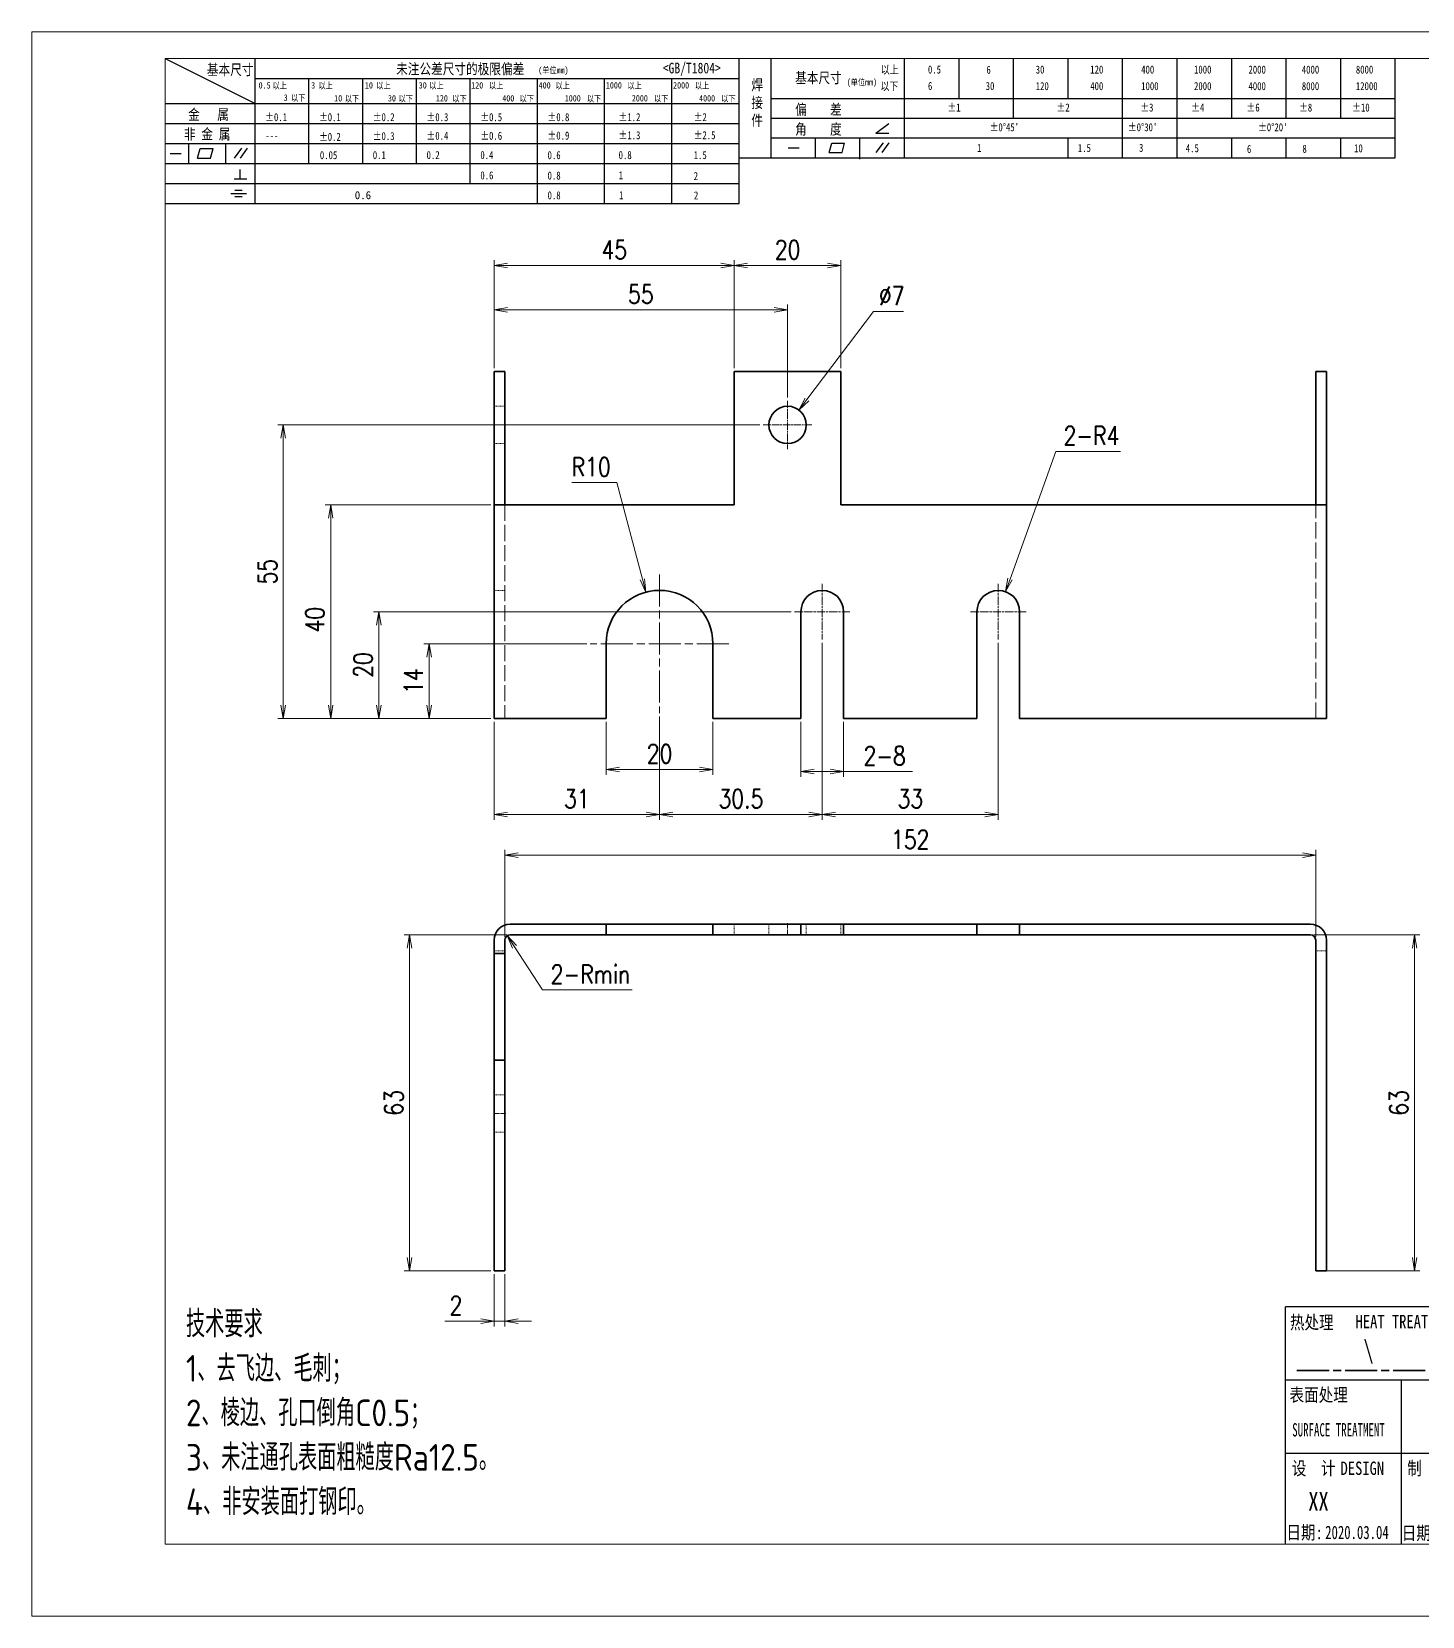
# Model space of a CAD drawing. Header units: inches. Extents: x 269 to 10986, y 1043 to 4337.
# Drawn here: x 4336.3 to 4596.9, y 1166.8 to 1463.8 of the extents above; entities that cross this region are included whole.
import ezdxf
from ezdxf.enums import TextEntityAlignment as Align

# ---------------------------------------------------------------- set-up
doc = ezdxf.new("R2010")
doc.units = ezdxf.units.IN
doc.header["$MEASUREMENT"] = 0
doc.linetypes.add('AM_ISO02W050x2', pattern=[3.75, 3, -0.75])
doc.linetypes.add('AM_ISO08W050x2', pattern=[9, 6, -0.75, 1.5, -0.75])
doc.layers.add('DIM', color=3, linetype='Continuous')
doc.layers.add('图\\M+19E79\\M+195B6\\M+18E9A', color=7, linetype='Continuous')
for name, color, linetype, lineweight in [('中心线', 2, 'AM_ISO08W050x2', 18), ('图框', 7, 'Continuous', 18), ('标注线', 3, 'Continuous', 18), ('热处理', 7, 'Continuous', 20), ('粗实线', 7, 'Continuous', 35), ('粗点划线', 6, 'AM_ISO08W050x2', 35), ('虚线', 1, 'AM_ISO02W050x2', 18)]:
    doc.layers.add(name, color=color, linetype=linetype, lineweight=lineweight)
doc.layers.add('打印', color=7, linetype='Continuous', lineweight=15, plot=False)
doc.layers.add('打印-禁用', color=7, linetype='Continuous', lineweight=15, plot=False)
doc.styles.add('DIM', font='romans.shx', dxfattribs={"width": 0.8, "bigfont": 'bigfont.shx'})
doc.styles.add('国标', font='simfang.ttf', dxfattribs={"width": 0.8})
doc.styles.add('机械长仿宋', font='gbenor.shx', dxfattribs={"height": 1, "bigfont": 'gbcbig.shx'})
doc.dimstyles.new('XR 1-1$0', dxfattribs={"dimtxt": 3.5, "dimasz": 2.5, "dimexe": 1, "dimexo": 0.625, "dimgap": 1.2, "dimtad": 1, "dimzin": 9, "dimdsep": 46, "dimtxsty": 'DIM', "dimblk": 'OPEN', "dimcen": 0, "dimclrd": 8, "dimclre": 8, "dimclrt": 2, "dimazin": 2, "dimtfac": 0.5, "dimtmove": 0, "dimatfit": 3, "dimldrblk": 'OPEN', "dimfxl": 0, "dimtolj": 2, "dimlwd": 18, "dimlwe": 18, "dimarcsym": 0})
doc.dimstyles.new('XR 1-1$3', dxfattribs={"dimtxt": 3.5, "dimasz": 2.5, "dimexe": 1, "dimexo": 0.625, "dimgap": 1.2, "dimtad": 1, "dimtoh": 1, "dimdsep": 46, "dimtxsty": 'DIM', "dimblk": 'OPEN', "dimcen": 0, "dimclrd": 8, "dimclre": 8, "dimclrt": 2, "dimazin": 2, "dimtfac": 0.5, "dimtofl": 0, "dimtmove": 0, "dimatfit": 3, "dimldrblk": 'OPEN', "dimfxl": 0, "dimtolj": 2, "dimlwd": 18, "dimlwe": 18, "dimarcsym": 0})
doc.dimstyles.new('XR 1-1$4', dxfattribs={"dimtxt": 3.5, "dimasz": 2.5, "dimexe": 1, "dimexo": 0.625, "dimgap": 1.2, "dimtad": 1, "dimtoh": 1, "dimdsep": 46, "dimtxsty": 'DIM', "dimblk": 'OPEN', "dimcen": 0, "dimclrd": 8, "dimclre": 8, "dimclrt": 2, "dimazin": 2, "dimtfac": 0.5, "dimtofl": 0, "dimtmove": 0, "dimatfit": 3, "dimldrblk": 'OPEN', "dimfxl": 0, "dimtolj": 2, "dimlwd": 18, "dimlwe": 18, "dimarcsym": 0})

# ---------------------------------------------------------------- blocks, each defined once
blk = doc.blocks.new('GZDEH零件A3图框V01版')
at = {"layer": '图\\M+19E79\\M+195B6\\M+18E9A', "color": 9}
for p, q in [((2882.49, -1554.46), (2899.37, -1562.92)), ((2899.37, -1581.67), (2899.37, -1554.46)), ((2990.09, -1581.67), (2990.09, -1554.46)), ((2996.09, -1573.08), (2996.09, -1554.46)), ((3021.09, -1561.98), (3021.09, -1554.46)), ((3031.31, -1561.98), (3031.31, -1554.46)), ((3041.53, -1561.98), (3041.53, -1554.46)), ((3051.75, -1561.98), (3051.75, -1554.46)), ((3061.98, -1561.98), (3061.98, -1554.46)), ((3072.2, -1561.98), (3072.2, -1554.46)), ((3082.42, -1561.98), (3082.42, -1554.46)), ((3092.64, -1561.98), (3092.64, -1554.46)), ((3102.86, -1561.98), (3102.86, -1554.46)), ((3113.09, -1573.08), (3113.09, -1554.46)), ((2899.37, -1558.24), (2990.09, -1558.24)), ((2909.45, -1574.17), (2909.45, -1558.24)), ((2919.53, -1574.17), (2919.53, -1558.24)), ((2929.61, -1574.17), (2929.61, -1558.24)), ((2939.69, -1577.92), (2939.69, -1558.24)), ((2952.29, -1581.67), (2952.29, -1558.24)), ((2964.89, -1581.67), (2964.89, -1558.24)), ((2977.49, -1581.67), (2977.49, -1558.24)), ((2996.09, -1561.98), (3113.09, -1561.98)), ((3021.09, -1573.08), (3021.09, -1561.98)), ((3041.53, -1565.68), (3041.53, -1561.98)), ((3061.98, -1573.08), (3061.98, -1561.98)), ((3072.2, -1573.08), (3072.2, -1561.98)), ((3082.42, -1565.68), (3082.42, -1561.98)), ((3092.64, -1565.68), (3092.64, -1561.98)), ((3102.86, -1565.68), (3102.86, -1561.98)), ((2882.49, -1562.92), (2990.09, -1562.92)), ((2882.49, -1566.67), (2990.09, -1566.67)), ((2996.09, -1565.68), (3113.09, -1565.68)), ((3015.75, -1568.51), (3018.15, -1566.66)), ((2882.49, -1570.42), (2990.09, -1570.42)), ((2886.92, -1574.12), (2886.92, -1570.42)), ((2893.91, -1574.12), (2893.91, -1570.42)), ((2996.09, -1569.38), (3113.09, -1569.38)), ((3004.42, -1573.08), (3004.42, -1569.38)), ((3006.97, -1572.12), (3007.45, -1570.33)), ((3007.45, -1570.33), (3009.86, -1570.33)), ((3009.39, -1572.12), (3009.86, -1570.33)), ((3012.75, -1573.08), (3012.75, -1569.38)), ((3015.75, -1568.51), (3018.15, -1568.51)), ((3015.81, -1572.12), (3017.15, -1570.26)), ((3016.89, -1572.12), (3018.23, -1570.26)), ((3051.75, -1573.08), (3051.75, -1569.38)), ((3082.42, -1573.08), (3082.42, -1569.48)), ((3092.64, -1573.08), (3092.64, -1569.38)), ((3102.86, -1573.08), (3102.86, -1569.38)), ((2883.43, -1572.27), (2885.49, -1572.27)), ((2888.59, -1573.16), (2889.07, -1571.37)), ((2888.59, -1573.16), (2891, -1573.16)), ((2889.07, -1571.37), (2891.48, -1571.37)), ((2891, -1573.16), (2891.48, -1571.37)), ((2895.52, -1573.16), (2896.85, -1571.3)), ((2896.6, -1573.16), (2897.94, -1571.3)), ((2990.09, -1573.08), (3113.09, -1573.08)), ((2999.26, -1571.23), (3001.32, -1571.23)), ((3006.97, -1572.12), (3009.39, -1572.12)), ((3012.75, -1573.33), (3012.75, -1573.08)), ((2882.49, -1574.17), (2990.09, -1574.17)), ((2895.42, -1577.05), (2897.81, -1577.05)), ((2896.58, -1577.05), (2896.58, -1575.28)), ((2882.49, -1577.92), (2990.09, -1577.92)), ((2894.79, -1579.77), (2897.77, -1579.77)), ((2895.57, -1579.17), (2896.92, -1579.17)), ((2882.49, -1581.67), (2990.09, -1581.67)), ((2895.57, -1580.37), (2896.93, -1580.37)), ((3272.49, -1788.46), (3092.49, -1788.46)), ((3181.99, -1802.21), (3092.49, -1802.21)), ((3114.17, -1802.21), (3114.17, -1815.96)), ((3181.99, -1815.96), (3092.49, -1815.96)), ((3114.17, -1815.96), (3114.17, -1832.96)), ((3114.17, -1815.96), (3114.17, -1832.96))]:
    blk.add_line(p, q, dxfattribs=at)
at = {"layer": '图\\M+19E79\\M+195B6\\M+18E9A', "color": 7}
blk.add_line((3272.49, -1788.46), (3092.49, -1788.46), dxfattribs=at)
at = {"layer": '图\\M+19E79\\M+195B6\\M+18E9A', "color": 9, "linetype": 'Continuous'}
blk.add_line((3092.49, -1832.96), (3092.49, -1788.46), dxfattribs=at)
at = {"layer": '图框', "linetype": 'Continuous'}
for p, q in [((2882.49, -1554.46), (2882.49, -1832.96)), ((3272.49, -1554.46), (2882.49, -1554.46)), ((2882.49, -1832.96), (3272.49, -1832.96))]:
    blk.add_line(p, q, dxfattribs=at)
at = {"layer": '打印-禁用', "linetype": 'Continuous'}
for p, q in [((2857.49, -1549.46), (2857.49, -1846.46)), ((3277.49, -1549.46), (2857.49, -1549.46)), ((2857.49, -1846.46), (3277.49, -1846.46))]:
    blk.add_line(p, q, dxfattribs=at)
at = {"layer": '图\\M+19E79\\M+195B6\\M+18E9A', "color": 9, "style": '国标'}
for s, height, width, p in [('基本尺寸', 2, 0.8, (2890.33, -1557.58)), ('未注公差尺寸的极限偏差', 2, 0.8, (2925.81, -1557.44)), ('<GB/T1804>', 2, 0.8, (2975.78, -1557.27)), ('以上', 1.5, 0.8, (3016.64, -1557.33)), ('0.5', 1.5, 0.8, (3025.49, -1557.3)), ('6', 1.5, 0.8, (3036.45, -1557.34)), ('30', 1.5, 0.8, (3045.69, -1557.31)), ('120', 1.5, 0.8, (3055.91, -1557.31)), ('400', 1.5, 0.8, (3065.46, -1557.31)), ('1000', 1.5, 0.8, (3075.36, -1557.31)), ('2000', 1.5, 0.8, (3085.57, -1557.31)), ('4000', 1.5, 0.8, (3095.57, -1557.31)), ('8000', 1.5, 0.8, (3105.7, -1557.31)), ('30', 1.2, 0.8, (2930.04, -1560.11)), ('基本尺寸', 2, 0.8, (3000.6, -1559.1)), ('以下', 1.5, 0.8, (3016.58, -1560.43)), ('6', 1.5, 0.8, (3025.49, -1560.38)), ('30', 1.5, 0.8, (3036.31, -1560.39)), ('120', 1.5, 0.8, (3045.69, -1560.41)), ('400', 1.5, 0.8, (3055.91, -1560.41)), ('1000', 1.5, 0.8, (3065.46, -1560.41)), ('2000', 1.5, 0.8, (3075.36, -1560.41)), ('4000', 1.5, 0.8, (3085.57, -1560.41)), ('8000', 1.5, 0.8, (3095.57, -1560.41)), ('12000', 1.5, 0.8, (3105.7, -1560.41)), ('金   属', 2, 0.8, (2886.82, -1565.98)), ('±0.1', 1.5, 0.8, (2901.27, -1566.23)), ('±0.1', 1.5, 0.8, (2911.35, -1566.23)), ('±0.2', 1.5, 0.8, (2921.43, -1566.23)), ('±0.3', 1.5, 0.8, (2931.51, -1566.23)), ('±0.5', 1.5, 0.8, (2941.59, -1566.23)), ('±0.8', 1.5, 0.8, (2954.19, -1566.23)), ('±1.2', 1.5, 0.8, (2967.51, -1566.23)), ('±2', 1.5, 0.8, (2981.58, -1566.23)), ('偏    差', 2, 0.8, (3000.6, -1565.04)), ('±1', 1.5, 0.8, (3029.16, -1564.42)), ('±2', 1.5, 0.8, (3049.61, -1564.42)), ('±3', 1.5, 0.8, (3065.3, -1564.42)), ('±4', 1.5, 0.8, (3074.85, -1564.42)), ('±6', 1.5, 0.8, (3085.22, -1564.42)), ('±8', 1.5, 0.8, (3095.06, -1564.42)), ('±10', 1.5, 0.8, (3105.02, -1564.42)), ('非 金 属', 2, 0.8, (2886.02, -1569.65)), ('±0.3', 1.5, 0.8, (2921.43, -1569.77)), ('±0.4', 1.5, 0.8, (2931.51, -1569.71)), ('±0.6', 1.5, 0.8, (2941.59, -1569.71)), ('±0.9', 1.5, 0.8, (2954.19, -1569.68)), ('±1.3', 1.5, 0.8, (2967.51, -1569.62)), ('±2.5', 1.5, 0.8, (2981.58, -1569.61)), ('角    度', 2, 0.8, (3000.6, -1568.74)), ("±0%%D45'", 1.5, 0.8, (3037.06, -1568.12)), ("±0%%D30'", 1.5, 0.8, (3062.98, -1568.12)), ("±0%%D20'", 1.5, 0.8, (3087.38, -1568.12)), ('---', 1.5, 0.8, (2901.27, -1569.65)), ('±0.2', 1.5, 0.8, (2911.35, -1569.92)), ('1', 1.5, 0.8, (3034.69, -1571.98)), ('1.5', 1.5, 0.8, (3053.59, -1572.01)), ('3', 1.5, 0.8, (3065.05, -1571.98)), ('4.5', 1.5, 0.8, (3073.82, -1572.05)), ('6', 1.5, 0.8, (3085.28, -1572.19)), ('8', 1.5, 0.8, (3095.68, -1572.15)), ('10', 1.5, 0.8, (3105.36, -1572.06)), ('0.1', 1.5, 0.8, (2921.43, -1573.34)), ('0.2', 1.5, 0.8, (2931.51, -1573.33)), ('0.4', 1.5, 0.8, (2941.59, -1573.33)), ('0.6', 1.5, 0.8, (2954.19, -1573.35)), ('0.8', 1.5, 0.8, (2967.51, -1573.33)), ('1.5', 1.5, 0.8, (2981.58, -1573.34)), ('0.6', 1.5, 0.8, (2941.59, -1577.14)), ('0.8', 1.5, 0.8, (2954.19, -1577.17)), ('1', 1.5, 0.8, (2967.51, -1577.12)), ('2', 1.5, 0.8, (2981.58, -1577.26)), ('0.8', 1.5, 0.8, (2954.19, -1580.87)), ('1', 1.5, 0.8, (2967.59, -1580.86)), ('2', 1.5, 0.8, (2981.62, -1580.89)), ('热处理', 2.5, 0.8, (3093.35, -1792.61)), ('表面处理', 2.5, 0.8, (3093.27, -1806.21)), ('SURFACE TREATMENT', 2.5, 0.6, (3093.77, -1812.75)), (' DESIGN', 2.5, 0.8, (3101.47, -1819.96))]:
    blk.add_text(s, height=height, dxfattribs=dict(at, width=width)).set_placement(p)
at = {"layer": '图\\M+19E79\\M+195B6\\M+18E9A', "color": 9, "lineweight": 15, "style": '国标', "width": 0.8}
for s, p in [('(单位mm)', (2952.44, -1557.27)), ('0.5', (2900.03, -1560.11)), ('以上', (2902.64, -1560.16)), ('3', (2909.88, -1560.11)), ('以上', (2911.25, -1560.16)), ('10', (2919.96, -1560.11)), ('以上', (2922.09, -1560.16)), ('以上', (2932.02, -1560.16)), ('120', (2939.88, -1560.11)), ('以上', (2943.21, -1560.16)), ('400', (2952.52, -1560.11)), ('以上', (2955.68, -1560.16)), ('1000', (2965.12, -1560.11)), ('以上', (2969.16, -1560.16)), ('2000', (2977.72, -1560.11)), ('以上', (2981.8, -1560.16)), ('(单位mm)', (3010.27, -1559.51)), ('3', (2904.73, -1562.41)), ('以下', (2906.1, -1562.46)), ('10', (2914.19, -1562.54)), ('以下', (2916.18, -1562.59)), ('30', (2924.27, -1562.54)), ('以下', (2926.26, -1562.59)), ('120', (2933.26, -1562.54)), ('以下', (2936.34, -1562.59)), ('400', (2945.7, -1562.54)), ('以下', (2948.94, -1562.59)), ('1000', (2957.41, -1562.54)), ('以下', (2961.54, -1562.59)), ('2000', (2969.99, -1562.54)), ('以下', (2974.14, -1562.59)), ('4000', (2982.59, -1562.54)), ('以下', (2986.74, -1562.59))]:
    blk.add_text(s, height=1.2, dxfattribs=at).set_placement(p)
at = {"layer": '图\\M+19E79\\M+195B6\\M+18E9A', "color": 9, "lineweight": 13, "style": '国标'}
blk.add_text('0.6', height=1.5, dxfattribs=at).set_placement((2918.05, -1580.85))
at = {"layer": '图\\M+19E79\\M+195B6\\M+18E9A', "color": 9, "style": '国标', "width": 0.8}
for s, p in [('HEAT TREAT', (3112.45, -1792.46)), ('设  计', (3097.79, -1819.96)), ('制  图', (3119.43, -1819.96)), ('日期:', (3096.09, -1832)), ('日期:', (3117.71, -1832.1))]:
    blk.add_text(s, height=2.5, dxfattribs=at).set_placement(p, align=Align.CENTER)
at = {"layer": '图\\M+19E79\\M+195B6\\M+18E9A', "color": 9, "style": '国标'}
for s, insert, char_height, width, attachment_point in [('焊\\P接\\P件', (2992.39, -1558.41), 2, 3.1877, 1), ('0.05', (2911.51, -1573.37), 1.5, 5.1982, 7)]:
    blk.add_mtext(s, dxfattribs=dict(at, insert=insert, char_height=char_height, width=width, attachment_point=attachment_point))
blk = doc.blocks.new('DEH A3')
at = {"layer": '图框'}
blk.add_blockref('GZDEH零件A3图框V01版', (-2857.49, 1846.46), dxfattribs=at)
blk = doc.blocks.new('_Open')
at = {"color": 0, "linetype": 'ByBlock', "lineweight": -2}
for p, q in [((-1, 0.17), (0, 0)), ((-1, -0.17), (0, 0)), ((0, 0), (-1, 0))]:
    blk.add_line(p, q, dxfattribs=at)
blk = doc.blocks.new('*D1032')
at = {"layer": 'Defpoints', "color": 0, "transparency": 16777216}
for p in [(4422.95, 1231.55), (4424.95, 1231.55), (4422.95, 1222.13)]:
    blk.add_point(p, dxfattribs=at)
at = {"layer": 'DIM', "color": 8, "lineweight": 18, "transparency": 16777216}
for p, q in [((4422.95, 1230.92), (4422.95, 1221.13)), ((4424.95, 1230.92), (4424.95, 1221.13)), ((4420.45, 1222.13), (4413.68, 1222.13)), ((4424.95, 1222.13), (4422.95, 1222.13)), ((4427.45, 1222.13), (4429.95, 1222.13))]:
    blk.add_line(p, q, dxfattribs=at)
at = {"layer": 'DIM', "color": 8, "lineweight": 18, "transparency": 16777216, "xscale": 2.5, "yscale": 2.5, "zscale": 2.5}
blk.add_blockref('_Open', (4422.95, 1222.13), dxfattribs=at)
at = {"layer": 'DIM', "color": 8, "lineweight": 18, "transparency": 16777216, "xscale": 2.5, "yscale": 2.5, "zscale": 2.5, "rotation": 180}
blk.add_blockref('_Open', (4424.95, 1222.13), dxfattribs=at)
at = {"layer": 'DIM', "color": 2, "transparency": 16777216, "insert": (4415.81, 1225.08), "char_height": 3.5, "attachment_point": 5, "style": 'DIM'}
blk.add_mtext('\\A2;2', dxfattribs=at)
blk = doc.blocks.new('*D1033')
at = {"layer": 'Defpoints', "color": 0, "transparency": 16777216}
for p in [(4425.95, 1294.55), (4407.06, 1231.55), (4422.95, 1231.55)]:
    blk.add_point(p, dxfattribs=at)
at = {"layer": 'DIM', "color": 8, "lineweight": 18, "transparency": 16777216}
for p, q in [((4425.32, 1294.55), (4406.06, 1294.55)), ((4407.06, 1292.05), (4407.06, 1234.05)), ((4422.32, 1231.55), (4406.06, 1231.55))]:
    blk.add_line(p, q, dxfattribs=at)
at = {"layer": 'DIM', "color": 8, "lineweight": 18, "transparency": 16777216, "xscale": 2.5, "yscale": 2.5, "zscale": 2.5}
for p, rotation in [((4407.06, 1294.55), 90), ((4407.06, 1231.55), 270)]:
    blk.add_blockref('_Open', p, dxfattribs=dict(at, rotation=rotation))
at = {"layer": 'DIM', "color": 2, "transparency": 16777216, "insert": (4404.11, 1263.05), "char_height": 3.5, "attachment_point": 5, "rotation": 90, "style": 'DIM'}
blk.add_mtext('\\A2;63', dxfattribs=at)
blk = doc.blocks.new('*D1034')
at = {"layer": 'Defpoints', "color": 0, "transparency": 16777216}
for p in [(4576.95, 1309.46), (4424.95, 1293.55), (4576.95, 1293.55)]:
    blk.add_point(p, dxfattribs=at)
at = {"layer": 'DIM', "color": 8, "lineweight": 18, "transparency": 16777216}
for p, q in [((4424.95, 1294.17), (4424.95, 1310.46)), ((4576.95, 1294.17), (4576.95, 1310.46)), ((4427.45, 1309.46), (4574.45, 1309.46))]:
    blk.add_line(p, q, dxfattribs=at)
at = {"layer": 'DIM', "color": 8, "lineweight": 18, "transparency": 16777216, "xscale": 2.5, "yscale": 2.5, "zscale": 2.5, "rotation": 180}
blk.add_blockref('_Open', (4424.95, 1309.46), dxfattribs=at)
at = {"layer": 'DIM', "color": 8, "lineweight": 18, "transparency": 16777216, "xscale": 2.5, "yscale": 2.5, "zscale": 2.5}
blk.add_blockref('_Open', (4576.95, 1309.46), dxfattribs=at)
at = {"layer": 'DIM', "color": 2, "transparency": 16777216, "insert": (4500.95, 1312.41), "char_height": 3.5, "attachment_point": 5, "style": 'DIM'}
blk.add_mtext('\\A2;152', dxfattribs=at)
blk = doc.blocks.new('*D1035')
at = {"layer": 'Defpoints', "color": 0, "transparency": 16777216}
for p in [(4575.95, 1294.55), (4576.95, 1231.55), (4595.48, 1231.55)]:
    blk.add_point(p, dxfattribs=at)
at = {"layer": 'DIM', "color": 8, "lineweight": 18, "transparency": 16777216}
for p, q in [((4576.57, 1294.55), (4596.48, 1294.55)), ((4595.48, 1292.05), (4595.48, 1234.05)), ((4577.57, 1231.55), (4596.48, 1231.55))]:
    blk.add_line(p, q, dxfattribs=at)
at = {"layer": 'DIM', "color": 8, "lineweight": 18, "transparency": 16777216, "xscale": 2.5, "yscale": 2.5, "zscale": 2.5}
for p, rotation in [((4595.48, 1294.55), 90), ((4595.48, 1231.55), 270)]:
    blk.add_blockref('_Open', p, dxfattribs=dict(at, rotation=rotation))
at = {"layer": 'DIM', "color": 2, "transparency": 16777216, "insert": (4592.53, 1263.05), "char_height": 3.5, "attachment_point": 5, "rotation": 90, "style": 'DIM'}
blk.add_mtext('\\A2;63', dxfattribs=at)
blk = doc.blocks.new('*D1036')
at = {"layer": 'Defpoints', "color": 0, "transparency": 16777216}
for p in [(4467.95, 1420), (4422.95, 1400.11), (4467.95, 1400.11)]:
    blk.add_point(p, dxfattribs=at)
at = {"layer": 'DIM', "color": 8, "lineweight": 18, "transparency": 16777216}
for p, q in [((4422.95, 1400.73), (4422.95, 1421)), ((4425.45, 1420), (4465.45, 1420)), ((4467.95, 1400.73), (4467.95, 1421))]:
    blk.add_line(p, q, dxfattribs=at)
at = {"layer": 'DIM', "color": 8, "lineweight": 18, "transparency": 16777216, "xscale": 2.5, "yscale": 2.5, "zscale": 2.5, "rotation": 180}
blk.add_blockref('_Open', (4422.95, 1420), dxfattribs=at)
at = {"layer": 'DIM', "color": 8, "lineweight": 18, "transparency": 16777216, "xscale": 2.5, "yscale": 2.5, "zscale": 2.5}
blk.add_blockref('_Open', (4467.95, 1420), dxfattribs=at)
at = {"layer": 'DIM', "color": 2, "transparency": 16777216, "insert": (4445.45, 1422.95), "char_height": 3.5, "attachment_point": 5, "style": 'DIM'}
blk.add_mtext('\\A2;45', dxfattribs=at)
blk = doc.blocks.new('*D1037')
at = {"layer": 'Defpoints', "color": 0, "transparency": 16777216}
for p in [(4487.95, 1420), (4467.95, 1400.11), (4487.95, 1400.11)]:
    blk.add_point(p, dxfattribs=at)
at = {"layer": 'DIM', "color": 8, "lineweight": 18, "transparency": 16777216}
for p, q in [((4467.95, 1400.73), (4467.95, 1421)), ((4470.45, 1420), (4485.45, 1420)), ((4487.95, 1400.73), (4487.95, 1421))]:
    blk.add_line(p, q, dxfattribs=at)
at = {"layer": 'DIM', "color": 8, "lineweight": 18, "transparency": 16777216, "xscale": 2.5, "yscale": 2.5, "zscale": 2.5, "rotation": 180}
blk.add_blockref('_Open', (4467.95, 1420), dxfattribs=at)
at = {"layer": 'DIM', "color": 8, "lineweight": 18, "transparency": 16777216, "xscale": 2.5, "yscale": 2.5, "zscale": 2.5}
blk.add_blockref('_Open', (4487.95, 1420), dxfattribs=at)
at = {"layer": 'DIM', "color": 2, "transparency": 16777216, "insert": (4477.95, 1422.95), "char_height": 3.5, "attachment_point": 5, "style": 'DIM'}
blk.add_mtext('\\A2;20', dxfattribs=at)
blk = doc.blocks.new('*D1038')
at = {"layer": 'Defpoints', "color": 0, "transparency": 16777216}
for p in [(4422.95, 1375.11), (4392.3, 1335.11), (4422.95, 1335.11)]:
    blk.add_point(p, dxfattribs=at)
at = {"layer": 'DIM', "color": 8, "lineweight": 18, "transparency": 16777216}
for p, q in [((4422.32, 1375.11), (4391.3, 1375.11)), ((4392.3, 1372.61), (4392.3, 1337.61)), ((4422.32, 1335.11), (4391.3, 1335.11))]:
    blk.add_line(p, q, dxfattribs=at)
at = {"layer": 'DIM', "color": 8, "lineweight": 18, "transparency": 16777216, "xscale": 2.5, "yscale": 2.5, "zscale": 2.5}
for p, rotation in [((4392.3, 1375.11), 90), ((4392.3, 1335.11), 270)]:
    blk.add_blockref('_Open', p, dxfattribs=dict(at, rotation=rotation))
at = {"layer": 'DIM', "color": 2, "transparency": 16777216, "insert": (4389.35, 1353.62), "char_height": 3.5, "attachment_point": 5, "rotation": 90, "style": 'DIM'}
blk.add_mtext('\\A2;40', dxfattribs=at)
blk = doc.blocks.new('*D1045')
at = {"layer": 'Defpoints', "color": 0, "transparency": 16777216}
for p in [(4422.95, 1335.11), (4453.95, 1336.11), (4422.95, 1317.1)]:
    blk.add_point(p, dxfattribs=at)
at = {"layer": 'DIM', "color": 8, "lineweight": 18, "transparency": 16777216}
for p, q in [((4422.95, 1334.48), (4422.95, 1316.1)), ((4453.95, 1335.48), (4453.95, 1316.1)), ((4451.45, 1317.1), (4425.45, 1317.1))]:
    blk.add_line(p, q, dxfattribs=at)
at = {"layer": 'DIM', "color": 8, "lineweight": 18, "transparency": 16777216, "xscale": 2.5, "yscale": 2.5, "zscale": 2.5, "rotation": 180}
blk.add_blockref('_Open', (4422.95, 1317.1), dxfattribs=at)
at = {"layer": 'DIM', "color": 8, "lineweight": 18, "transparency": 16777216, "xscale": 2.5, "yscale": 2.5, "zscale": 2.5}
blk.add_blockref('_Open', (4453.95, 1317.1), dxfattribs=at)
at = {"layer": 'DIM', "color": 2, "transparency": 16777216, "insert": (4438.45, 1320.05), "char_height": 3.5, "attachment_point": 5, "style": 'DIM'}
blk.add_mtext('\\A2;31', dxfattribs=at)
blk = doc.blocks.new('*D1046')
at = {"layer": 'Defpoints', "color": 0, "transparency": 16777216}
for p in [(4484.45, 1349.91), (4453.95, 1336.11), (4484.45, 1317.1)]:
    blk.add_point(p, dxfattribs=at)
at = {"layer": 'DIM', "color": 8, "lineweight": 18, "transparency": 16777216}
for p, q in [((4484.45, 1349.28), (4484.45, 1316.1)), ((4453.95, 1335.48), (4453.95, 1316.1)), ((4456.45, 1317.1), (4481.95, 1317.1))]:
    blk.add_line(p, q, dxfattribs=at)
at = {"layer": 'DIM', "color": 8, "lineweight": 18, "transparency": 16777216, "xscale": 2.5, "yscale": 2.5, "zscale": 2.5, "rotation": 180}
blk.add_blockref('_Open', (4453.95, 1317.1), dxfattribs=at)
at = {"layer": 'DIM', "color": 8, "lineweight": 18, "transparency": 16777216, "xscale": 2.5, "yscale": 2.5, "zscale": 2.5}
blk.add_blockref('_Open', (4484.45, 1317.1), dxfattribs=at)
at = {"layer": 'DIM', "color": 2, "transparency": 16777216, "insert": (4469.2, 1320.05), "char_height": 3.5, "attachment_point": 5, "style": 'DIM'}
blk.add_mtext('\\A2;30.5', dxfattribs=at)
blk = doc.blocks.new('*D1047')
at = {"layer": 'Defpoints', "color": 0, "transparency": 16777216}
for p in [(4484.45, 1349.91), (4517.45, 1349.91), (4517.45, 1317.1)]:
    blk.add_point(p, dxfattribs=at)
at = {"layer": 'DIM', "color": 8, "lineweight": 18, "transparency": 16777216}
for p, q in [((4484.45, 1349.28), (4484.45, 1316.1)), ((4517.45, 1349.28), (4517.45, 1316.1)), ((4486.95, 1317.1), (4514.95, 1317.1))]:
    blk.add_line(p, q, dxfattribs=at)
at = {"layer": 'DIM', "color": 8, "lineweight": 18, "transparency": 16777216, "xscale": 2.5, "yscale": 2.5, "zscale": 2.5, "rotation": 180}
blk.add_blockref('_Open', (4484.45, 1317.1), dxfattribs=at)
at = {"layer": 'DIM', "color": 8, "lineweight": 18, "transparency": 16777216, "xscale": 2.5, "yscale": 2.5, "zscale": 2.5}
blk.add_blockref('_Open', (4517.45, 1317.1), dxfattribs=at)
at = {"layer": 'DIM', "color": 2, "transparency": 16777216, "insert": (4500.95, 1320.05), "char_height": 3.5, "attachment_point": 5, "style": 'DIM'}
blk.add_mtext('\\A2;33', dxfattribs=at)
blk = doc.blocks.new('*D1048')
at = {"layer": 'Defpoints', "color": 0, "transparency": 16777216}
for p in [(4443.95, 1335.11), (4463.95, 1335.11), (4443.95, 1325.52)]:
    blk.add_point(p, dxfattribs=at)
at = {"layer": 'DIM', "color": 8, "lineweight": 18, "transparency": 16777216}
for p, q in [((4443.95, 1334.48), (4443.95, 1324.52)), ((4463.95, 1334.48), (4463.95, 1324.52)), ((4461.45, 1325.52), (4446.45, 1325.52))]:
    blk.add_line(p, q, dxfattribs=at)
at = {"layer": 'DIM', "color": 8, "lineweight": 18, "transparency": 16777216, "xscale": 2.5, "yscale": 2.5, "zscale": 2.5, "rotation": 180}
blk.add_blockref('_Open', (4443.95, 1325.52), dxfattribs=at)
at = {"layer": 'DIM', "color": 8, "lineweight": 18, "transparency": 16777216, "xscale": 2.5, "yscale": 2.5, "zscale": 2.5}
blk.add_blockref('_Open', (4463.95, 1325.52), dxfattribs=at)
at = {"layer": 'DIM', "color": 2, "transparency": 16777216, "insert": (4453.95, 1328.47), "char_height": 3.5, "attachment_point": 5, "style": 'DIM'}
blk.add_mtext('\\A2;20', dxfattribs=at)
blk = doc.blocks.new('*D1049')
at = {"layer": 'Defpoints', "color": 0, "transparency": 16777216}
for p in [(4480.45, 1335.11), (4488.45, 1335.11), (4488.45, 1325.17)]:
    blk.add_point(p, dxfattribs=at)
at = {"layer": 'DIM', "color": 8, "lineweight": 18, "transparency": 16777216}
for p, q in [((4480.45, 1334.48), (4480.45, 1324.17)), ((4488.45, 1334.48), (4488.45, 1324.17)), ((4482.95, 1325.17), (4485.95, 1325.17)), ((4488.45, 1325.17), (4501.35, 1325.17))]:
    blk.add_line(p, q, dxfattribs=at)
at = {"layer": 'DIM', "color": 8, "lineweight": 18, "transparency": 16777216, "xscale": 2.5, "yscale": 2.5, "zscale": 2.5, "rotation": 180}
blk.add_blockref('_Open', (4480.45, 1325.17), dxfattribs=at)
at = {"layer": 'DIM', "color": 8, "lineweight": 18, "transparency": 16777216, "xscale": 2.5, "yscale": 2.5, "zscale": 2.5}
blk.add_blockref('_Open', (4488.45, 1325.17), dxfattribs=at)
at = {"layer": 'DIM', "color": 2, "transparency": 16777216, "insert": (4496.15, 1328.12), "char_height": 3.5, "attachment_point": 5, "style": 'DIM'}
blk.add_mtext('\\A2;{\\Fromans,bigfont|c134;2-}8', dxfattribs=at)
blk = doc.blocks.new('*D1050')
at = {"layer": 'Defpoints', "color": 0, "transparency": 16777216}
for p in [(4440.95, 1349.11), (4410.76, 1335.11), (4422.95, 1335.11)]:
    blk.add_point(p, dxfattribs=at)
at = {"layer": 'DIM', "color": 8, "lineweight": 18, "transparency": 16777216}
for p, q in [((4440.32, 1349.11), (4409.76, 1349.11)), ((4410.76, 1346.61), (4410.76, 1337.61)), ((4422.32, 1335.11), (4409.76, 1335.11))]:
    blk.add_line(p, q, dxfattribs=at)
at = {"layer": 'DIM', "color": 8, "lineweight": 18, "transparency": 16777216, "xscale": 2.5, "yscale": 2.5, "zscale": 2.5}
for p, rotation in [((4410.76, 1349.11), 90), ((4410.76, 1335.11), 270)]:
    blk.add_blockref('_Open', p, dxfattribs=dict(at, rotation=rotation))
at = {"layer": 'DIM', "color": 2, "transparency": 16777216, "insert": (4407.81, 1342.11), "char_height": 3.5, "attachment_point": 5, "rotation": 90, "style": 'DIM'}
blk.add_mtext('\\A2;14', dxfattribs=at)
blk = doc.blocks.new('*D1051')
at = {"layer": 'Defpoints', "color": 0, "transparency": 16777216}
for p in [(4479.25, 1355.11), (4401.32, 1335.11), (4420.3, 1335.11)]:
    blk.add_point(p, dxfattribs=at)
at = {"layer": 'DIM', "color": 8, "lineweight": 18, "transparency": 16777216}
for p, q in [((4478.62, 1355.11), (4400.32, 1355.11)), ((4401.32, 1352.61), (4401.32, 1337.61)), ((4419.68, 1335.11), (4400.32, 1335.11))]:
    blk.add_line(p, q, dxfattribs=at)
at = {"layer": 'DIM', "color": 8, "lineweight": 18, "transparency": 16777216, "xscale": 2.5, "yscale": 2.5, "zscale": 2.5}
for p, rotation in [((4401.32, 1355.11), 90), ((4401.32, 1335.11), 270)]:
    blk.add_blockref('_Open', p, dxfattribs=dict(at, rotation=rotation))
at = {"layer": 'DIM', "color": 2, "transparency": 16777216, "insert": (4398.37, 1345.11), "char_height": 3.5, "attachment_point": 5, "rotation": 90, "style": 'DIM'}
blk.add_mtext('\\A2;20', dxfattribs=at)
blk = doc.blocks.new('*D1052')
at = {"layer": 'Defpoints', "color": 0, "transparency": 16777216}
for p in [(4473.4, 1390.11), (4383.4, 1335.11), (4422.32, 1335.11)]:
    blk.add_point(p, dxfattribs=at)
at = {"layer": 'DIM', "color": 8, "lineweight": 18, "transparency": 16777216}
for p, q in [((4472.77, 1390.11), (4382.4, 1390.11)), ((4383.4, 1387.61), (4383.4, 1337.61)), ((4421.7, 1335.11), (4382.4, 1335.11))]:
    blk.add_line(p, q, dxfattribs=at)
at = {"layer": 'DIM', "color": 8, "lineweight": 18, "transparency": 16777216, "xscale": 2.5, "yscale": 2.5, "zscale": 2.5}
for p, rotation in [((4383.4, 1390.11), 90), ((4383.4, 1335.11), 270)]:
    blk.add_blockref('_Open', p, dxfattribs=dict(at, rotation=rotation))
at = {"layer": 'DIM', "color": 2, "transparency": 16777216, "insert": (4380.45, 1362.61), "char_height": 3.5, "attachment_point": 5, "rotation": 90, "style": 'DIM'}
blk.add_mtext('\\A2;55', dxfattribs=at)
blk = doc.blocks.new('*D1053')
at = {"layer": 'Defpoints', "color": 0, "transparency": 16777216}
for p in [(4422.95, 1411.67), (4422.95, 1400.11), (4477.95, 1394.66)]:
    blk.add_point(p, dxfattribs=at)
at = {"layer": 'DIM', "color": 8, "lineweight": 18, "transparency": 16777216}
for p, q in [((4422.95, 1400.73), (4422.95, 1412.67)), ((4475.45, 1411.67), (4425.45, 1411.67)), ((4477.95, 1395.28), (4477.95, 1412.67))]:
    blk.add_line(p, q, dxfattribs=at)
at = {"layer": 'DIM', "color": 8, "lineweight": 18, "transparency": 16777216, "xscale": 2.5, "yscale": 2.5, "zscale": 2.5, "rotation": 180}
blk.add_blockref('_Open', (4422.95, 1411.67), dxfattribs=at)
at = {"layer": 'DIM', "color": 8, "lineweight": 18, "transparency": 16777216, "xscale": 2.5, "yscale": 2.5, "zscale": 2.5}
blk.add_blockref('_Open', (4477.95, 1411.67), dxfattribs=at)
at = {"layer": 'DIM', "color": 2, "transparency": 16777216, "insert": (4450.45, 1414.62), "char_height": 3.5, "attachment_point": 5, "style": 'DIM'}
blk.add_mtext('\\A2;55', dxfattribs=at)
blk = doc.blocks.new('*D1054')
at = {"layer": 'Defpoints', "color": 0, "transparency": 16777216}
for p in [(4480.06, 1392.9), (4475.83, 1387.32)]:
    blk.add_point(p, dxfattribs=at)
at = {"layer": 'DIM', "color": 8, "lineweight": 18, "transparency": 16777216}
for p, q in [((4494.07, 1411.35), (4481.57, 1394.89)), ((4499.67, 1411.35), (4494.07, 1411.35))]:
    blk.add_line(p, q, dxfattribs=at)
at = {"layer": 'DIM', "color": 8, "lineweight": 18, "transparency": 16777216, "xscale": 2.5, "yscale": 2.5, "zscale": 2.5, "rotation": 232.8023923163089}
blk.add_blockref('_Open', (4480.06, 1392.9), dxfattribs=at)
at = {"layer": 'DIM', "color": 2, "transparency": 16777216, "insert": (4497.47, 1414.3), "char_height": 3.5, "attachment_point": 5, "style": 'DIM'}
blk.add_mtext('\\A2;∅7', dxfattribs=at)
blk = doc.blocks.new('*D1055')
at = {"layer": 'Defpoints', "color": 0, "transparency": 16777216}
for p in [(4518.8, 1358.87), (4517.45, 1355.11)]:
    blk.add_point(p, dxfattribs=at)
at = {"layer": 'DIM', "color": 8, "lineweight": 18, "transparency": 16777216}
for p, q in [((4528.24, 1385.16), (4519.64, 1361.23)), ((4540.38, 1385.16), (4528.24, 1385.16))]:
    blk.add_line(p, q, dxfattribs=at)
at = {"layer": 'DIM', "color": 8, "lineweight": 18, "transparency": 16777216, "xscale": 2.5, "yscale": 2.5, "zscale": 2.5, "rotation": 250.2386585546631}
blk.add_blockref('_Open', (4518.8, 1358.87), dxfattribs=at)
at = {"layer": 'DIM', "color": 2, "transparency": 16777216, "insert": (4534.91, 1388.11), "char_height": 3.5, "attachment_point": 5, "style": 'DIM'}
blk.add_mtext('\\A2;{\\Fromans,bigfont|c134;2-}R4', dxfattribs=at)
blk = doc.blocks.new('*D1056')
at = {"layer": 'Defpoints', "color": 0, "transparency": 16777216}
for p in [(4451.38, 1358.77), (4453.95, 1349.11)]:
    blk.add_point(p, dxfattribs=at)
at = {"layer": 'DIM', "color": 8, "lineweight": 18, "transparency": 16777216}
for p, q in [((4437.52, 1379.3), (4445.92, 1379.3)), ((4445.92, 1379.3), (4450.74, 1361.19))]:
    blk.add_line(p, q, dxfattribs=at)
at = {"layer": 'DIM', "color": 8, "lineweight": 18, "transparency": 16777216, "xscale": 2.5, "yscale": 2.5, "zscale": 2.5, "rotation": 284.8793051923722}
blk.add_blockref('_Open', (4451.38, 1358.77), dxfattribs=at)
at = {"layer": 'DIM', "color": 2, "transparency": 16777216, "insert": (4441.12, 1382.25), "char_height": 3.5, "attachment_point": 5, "style": 'DIM'}
blk.add_mtext('\\A2;R10', dxfattribs=at)
blk = doc.blocks.new('*D1057')
at = {"layer": 'Defpoints', "color": 0, "transparency": 16777216}
for p in [(4425.4, 1294.39), (4425.95, 1293.55)]:
    blk.add_point(p, dxfattribs=at)
at = {"layer": 'DIM', "color": 8, "lineweight": 18, "transparency": 16777216}
for p, q in [((4431.99, 1284.21), (4426.76, 1292.29)), ((4448.79, 1284.21), (4431.99, 1284.21))]:
    blk.add_line(p, q, dxfattribs=at)
at = {"layer": 'DIM', "color": 8, "lineweight": 18, "transparency": 16777216, "xscale": 2.5, "yscale": 2.5, "zscale": 2.5, "rotation": 122.9049308368594}
blk.add_blockref('_Open', (4425.4, 1294.39), dxfattribs=at)
at = {"layer": 'DIM', "color": 2, "transparency": 16777216, "insert": (4440.99, 1287.16), "char_height": 3.5, "attachment_point": 5, "style": 'DIM'}
blk.add_mtext('\\A2;{\\Fromans,bigfont|c134;2-Rmin}', dxfattribs=at)

msp = doc.modelspace()

# ---------------------------------------------------------------- linework, layer by layer
at = {"layer": '中心线', "ltscale": 0.2275}
for p, q in [((4477.946, 1394.66), (4477.946, 1385.56)), ((4482.496, 1390.11), (4473.396, 1390.11))]:
    msp.add_line(p, q, dxfattribs=at)
at = {"layer": '中心线', "ltscale": 0.060015}
for p, q in [((4425.146, 1390.11), (4422.745, 1390.11)), ((4477.946, 1296.748), (4477.946, 1294.348)), ((4425.146, 1261.048), (4422.745, 1261.048))]:
    msp.add_line(p, q, dxfattribs=at)
at = {"layer": '中心线'}
for p, q in [((4453.946, 1362.11), (4453.946, 1336.11)), ((4466.946, 1349.11), (4440.946, 1349.11))]:
    msp.add_line(p, q, dxfattribs=at)
at = {"layer": '中心线', "ltscale": 0.26}
for p, q in [((4484.446, 1360.31), (4484.446, 1349.91)), ((4517.446, 1360.31), (4517.446, 1349.91)), ((4489.646, 1355.11), (4479.246, 1355.11)), ((4522.646, 1355.11), (4512.246, 1355.11))]:
    msp.add_line(p, q, dxfattribs=at)
at = {"layer": '中心线', "ltscale": 0.06}
msp.add_line((4422.746, 1349.11), (4425.146, 1349.11), dxfattribs=at)
at = {"layer": '打印'}
msp.add_lwpolyline([(4336.258, 1463.819), (4756.258, 1463.819), (4756.258, 1166.819), (4336.258, 1166.819)], close=True, dxfattribs=at)
at = {"layer": '粗实线', "ltscale": 0.05}
for p, q in [((4424.946, 1400.11), (4422.946, 1400.11)), ((4578.946, 1400.11), (4576.946, 1400.11)), ((4443.946, 1296.548), (4443.946, 1294.548)), ((4463.946, 1296.548), (4463.946, 1294.548)), ((4480.446, 1294.548), (4480.446, 1296.548)), ((4488.446, 1294.548), (4488.446, 1296.548)), ((4513.446, 1294.548), (4513.446, 1296.548)), ((4521.446, 1294.548), (4521.446, 1296.548)), ((4424.946, 1291.048), (4422.946, 1291.048)), ((4424.946, 1271.048), (4422.946, 1271.048)), ((4422.946, 1231.548), (4424.946, 1231.548)), ((4576.946, 1231.548), (4578.946, 1231.548))]:
    msp.add_line(p, q, dxfattribs=at)
at = {"layer": '粗实线'}
for p, q in [((4422.946, 1400.11), (4422.946, 1375.11)), ((4424.946, 1400.11), (4424.946, 1375.11)), ((4467.946, 1375.11), (4467.946, 1400.11)), ((4487.946, 1400.11), (4467.946, 1400.11)), ((4487.946, 1400.11), (4487.946, 1375.11)), ((4576.946, 1400.11), (4576.946, 1375.11)), ((4578.946, 1400.11), (4578.946, 1375.11)), ((4422.946, 1375.11), (4422.946, 1335.11)), ((4425.946, 1375.11), (4467.946, 1375.11)), ((4487.946, 1375.11), (4575.946, 1375.11)), ((4578.946, 1335.11), (4578.946, 1375.11)), ((4480.446, 1355.11), (4480.446, 1335.11)), ((4488.446, 1335.11), (4488.446, 1355.11)), ((4513.446, 1355.11), (4513.446, 1335.11)), ((4521.446, 1335.11), (4521.446, 1355.11)), ((4513.446, 1335.11), (4488.446, 1335.11)), ((4575.946, 1335.11), (4521.446, 1335.11)), ((4463.946, 1296.548), (4443.946, 1296.548)), ((4513.446, 1296.548), (4488.446, 1296.548)), ((4575.946, 1296.548), (4521.446, 1296.548)), ((4463.946, 1294.548), (4443.946, 1294.548)), ((4488.446, 1294.548), (4513.446, 1294.548)), ((4521.446, 1294.548), (4575.946, 1294.548)), ((4576.946, 1293.548), (4576.946, 1231.548)), ((4578.946, 1231.548), (4578.946, 1293.548)), ((4422.946, 1271.048), (4422.946, 1291.048)), ((4422.946, 1271.048), (4422.946, 1231.548)), ((4424.946, 1231.548), (4424.946, 1271.048))]:
    msp.add_line(p, q, dxfattribs=at)
at = {"layer": '粗实线', "ltscale": 0.075}
for p, q in [((4425.946, 1375.11), (4422.946, 1375.11)), ((4578.946, 1375.11), (4575.946, 1375.11)), ((4425.946, 1335.11), (4422.946, 1335.11)), ((4578.946, 1335.11), (4575.946, 1335.11))]:
    msp.add_line(p, q, dxfattribs=at)
at = {"layer": '粗实线', "ltscale": 0.35}
for p, q in [((4443.946, 1335.11), (4443.946, 1349.11)), ((4463.946, 1349.11), (4463.946, 1335.11))]:
    msp.add_line(p, q, dxfattribs=at)
at = {"layer": '粗实线', "ltscale": 0.45}
for p, q in [((4443.946, 1335.11), (4425.946, 1335.11)), ((4443.946, 1296.548), (4425.946, 1296.548)), ((4425.946, 1294.548), (4443.946, 1294.548))]:
    msp.add_line(p, q, dxfattribs=at)
at = {"layer": '粗实线', "ltscale": 0.4125}
for p, q in [((4480.446, 1335.11), (4463.946, 1335.11)), ((4480.446, 1296.548), (4463.946, 1296.548)), ((4463.946, 1294.548), (4480.446, 1294.548))]:
    msp.add_line(p, q, dxfattribs=at)
at = {"layer": '粗实线', "ltscale": 0.2}
for p, q in [((4480.446, 1296.548), (4488.446, 1296.548)), ((4513.446, 1296.548), (4521.446, 1296.548)), ((4480.446, 1294.548), (4488.446, 1294.548)), ((4513.446, 1294.548), (4521.446, 1294.548))]:
    msp.add_line(p, q, dxfattribs=at)
at = {"layer": '粗实线', "ltscale": 0.0625}
for p, q in [((4422.946, 1293.548), (4422.946, 1291.048)), ((4424.946, 1291.048), (4424.946, 1293.548))]:
    msp.add_line(p, q, dxfattribs=at)
at = {"layer": '粗实线', "ltscale": 0.5}
msp.add_line((4424.946, 1271.048), (4424.946, 1291.048), dxfattribs=at)
at = {"layer": '粗实线'}
msp.add_circle((4477.946, 1390.11), 3.5, dxfattribs=at)
for centre, radius, start, end in [((4453.946, 1349.11), 10, 0, 180), ((4484.446, 1355.11), 4, 0, 180), ((4517.446, 1355.11), 4, 0, 180), ((4425.946, 1293.548), 3, 90, 180), ((4575.946, 1293.548), 3, 0, 90), ((4425.946, 1293.548), 1, 90, 180), ((4575.946, 1293.548), 1, 0, 90)]:
    msp.add_arc(centre, radius, start, end, dxfattribs=at)
at = {"layer": '粗点划线', "linetype": 'AM_ISO08W050x2'}
msp.add_line((4573.433, 1212.89), (4601.294, 1212.89), dxfattribs=at)
at = {"layer": '虚线', "ltscale": 0.05}
for p, q in [((4424.946, 1393.61), (4422.946, 1393.61)), ((4424.946, 1386.61), (4422.946, 1386.61)), ((4422.946, 1359.11), (4424.946, 1359.11)), ((4467.946, 1296.548), (4467.946, 1294.548)), ((4474.446, 1296.548), (4474.446, 1294.548)), ((4481.446, 1296.548), (4481.446, 1294.548)), ((4487.946, 1296.548), (4487.946, 1294.548)), ((4422.946, 1291.548), (4424.946, 1291.548)), ((4576.946, 1291.548), (4578.946, 1291.548)), ((4424.946, 1264.548), (4422.946, 1264.548)), ((4424.946, 1257.548), (4422.946, 1257.548))]:
    msp.add_line(p, q, dxfattribs=at)
at = {"layer": '虚线'}
for p, q in [((4424.946, 1375.11), (4424.946, 1335.11)), ((4576.946, 1335.11), (4576.946, 1375.11))]:
    msp.add_line(p, q, dxfattribs=at)

# ---------------------------------------------------------------- block references
at = {"layer": '图框'}
msp.add_blockref('DEH A3', (4336.258, 1166.819), dxfattribs=at)

# ---------------------------------------------------------------- texts
at = {"layer": '图\\M+19E79\\M+195B6\\M+18E9A', "color": 3, "style": '国标'}
for s, height, width, p in [('XX', 3.5, 0.8, (4575.556, 1186.635)), ('2020.03.04', 2.5, 0.7, (4578.721, 1181.299))]:
    msp.add_text(s, height=height, dxfattribs=dict(at, width=width)).set_placement(p)
at = {"layer": '标注线', "color": 2, "insert": (4365.171, 1185.75), "char_height": 5, "width": 114.82461, "attachment_point": 7, "style": '机械长仿宋'}
msp.add_mtext('\\A2;技术要求\\P1、去飞边、毛刺；\\P2、棱边、孔口倒角C0.5；\\P3、未注通孔表面粗糙度Ra12.5。\\P4、非安装面打钢印。', dxfattribs=at)
at = {"layer": '热处理', "color": 3, "style": '国标', "width": 0.8}
msp.add_text('\\', height=3.5, dxfattribs=at).set_placement((4586.838, 1215.015), align=Align.CENTER)

# ---------------------------------------------------------------- dimensions: what is measured, and where the dimension line sits
at = {"layer": 'DIM'}
for base, p1, p2, picture, middle in [((4467.946, 1419.997), (4422.946, 1400.11), (4467.946, 1400.11), '*D1036', (4445.446, 1422.947)), ((4487.946, 1419.997), (4467.946, 1400.11), (4487.946, 1400.11), '*D1037', (4477.946, 1422.947)), ((4422.946, 1411.672), (4477.946, 1394.66), (4422.946, 1400.11), '*D1053', (4450.446, 1414.622)), ((4484.446, 1317.097), (4453.946, 1336.11), (4484.446, 1349.91), '*D1046', (4469.196, 1320.047)), ((4517.446, 1317.097), (4484.446, 1349.91), (4517.446, 1349.91), '*D1047', (4500.946, 1320.047)), ((4422.946, 1317.097), (4453.946, 1336.11), (4422.946, 1335.11), '*D1045', (4438.446, 1320.047)), ((4443.946, 1325.522), (4463.946, 1335.11), (4443.946, 1335.11), '*D1048', (4453.946, 1328.472)), ((4576.946, 1309.465), (4424.946, 1293.548), (4576.946, 1293.548), '*D1034', (4500.946, 1312.415)), ((4422.946, 1222.129), (4424.946, 1231.548), (4422.946, 1231.548), '*D1032', (4415.812, 1225.079))]:
    dim = msp.add_linear_dim(base=base, p1=p1, p2=p2, dimstyle='XR 1-1$0', dxfattribs=at)
    dim.commit()
    dim.dimension.update_dxf_attribs({"geometry": picture, "text_midpoint": middle})
dim = msp.add_diameter_dim_2p(p1=(4475.83, 1387.322), p2=(4480.062, 1392.898), dimstyle='XR 1-1$3', dxfattribs=at)
dim.commit()
dim.dimension.update_dxf_attribs({"geometry": '*D1054', "text_midpoint": (4497.468, 1411.352), "dimtype": 163})
for base, p1, p2, picture, middle in [((4383.4, 1335.11), (4473.396, 1390.11), (4422.321, 1335.11), '*D1052', (4380.45, 1362.61)), ((4407.065, 1231.548), (4425.946, 1294.548), (4422.946, 1231.548), '*D1033', (4404.115, 1263.048))]:
    dim = msp.add_linear_dim(base=base, p1=p1, p2=p2, angle=90, dimstyle='XR 1-1$0', dxfattribs=at)
    dim.commit()
    dim.dimension.update_dxf_attribs({"geometry": picture, "text_midpoint": middle})
dim = msp.add_radius_dim(center=(4517.446, 1355.11), mpoint=(4518.798, 1358.874), text='{\\Fromans,bigfont|c134;2-}<>', dimstyle='XR 1-1$4', dxfattribs=at)
dim.commit()
dim.dimension.update_dxf_attribs({"geometry": '*D1055', "text_midpoint": (4534.909, 1385.163), "dimtype": 164})
dim = msp.add_radius_dim(center=(4453.946, 1349.11), mpoint=(4451.378, 1358.775), dimstyle='XR 1-1$4', dxfattribs=at)
dim.commit()
dim.dimension.update_dxf_attribs({"geometry": '*D1056', "text_midpoint": (4441.125, 1379.298), "dimtype": 164})
for base, p1, p2, picture, middle in [((4392.296, 1335.11), (4422.946, 1375.11), (4422.946, 1335.11), '*D1038', (4392.296, 1353.619)), ((4401.318, 1335.11), (4479.246, 1355.11), (4420.305, 1335.11), '*D1051', (4401.318, 1345.11)), ((4410.757, 1335.11), (4440.946, 1349.11), (4422.946, 1335.11), '*D1050', (4410.757, 1342.11)), ((4595.477, 1231.548), (4575.946, 1294.548), (4576.946, 1231.548), '*D1035', (4595.477, 1263.048))]:
    dim = msp.add_linear_dim(base=base, p1=p1, p2=p2, angle=90, dimstyle='XR 1-1$0', dxfattribs=at)
    dim.commit()
    dim.dimension.update_dxf_attribs({"geometry": picture, "text_midpoint": middle, "dimtype": 160})
dim = msp.add_linear_dim(base=(4488.446, 1325.165), p1=(4480.446, 1335.11), p2=(4488.446, 1335.11), text='{\\Fromans,bigfont|c134;2-}<>', dimstyle='XR 1-1$0', dxfattribs=at)
dim.commit()
dim.dimension.update_dxf_attribs({"geometry": '*D1049', "text_midpoint": (4496.146, 1328.115)})
dim = msp.add_radius_dim(center=(4425.946, 1293.548), mpoint=(4425.402, 1294.388), text='{\\Fromans,bigfont|c134;2-Rmin}', dimstyle='XR 1-1$4', override={"dimtmove": 1}, dxfattribs=at)
dim.commit()
dim.dimension.update_dxf_attribs({"geometry": '*D1057', "text_midpoint": (4431.988, 1284.211), "dimtype": 164})

doc.saveas('drawing.dxf')
